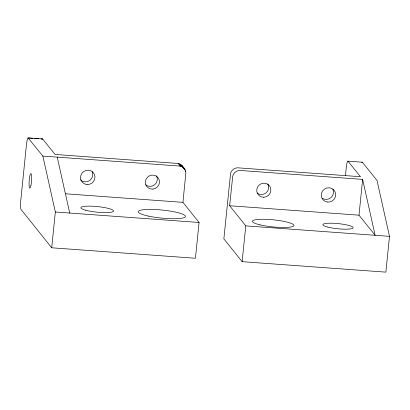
<?xml version="1.0" encoding="UTF-8"?>
<svg xmlns="http://www.w3.org/2000/svg" width="410" height="410" viewBox="0 0 410 410"><rect width="100%" height="100%" fill="white"/><g stroke="black" fill="none" stroke-linecap="round" stroke-linejoin="round"><path stroke-width="0.61" d="M182.942 202.35L185.884 172.774C185.392 168.679 182.189 164.615 178.171 163.477L55.078 154.442L42.568 138.903L28.039 137.868L27.203 139.708L26.537 143.787L20.633 202.007L20.71 208.5L20.936 209.325L51.711 247.789L195.432 258.264L199.07 222.471L182.942 202.35L65.697 193.802M51.711 247.789L55.345 211.996L42.855 156.077L28.039 137.868M345.456 175.711L346.424 166.173A7.303 1.189 -85.8 0 1 347.972 161.161L362.348 162.211L377.01 180.431L389.5 236.35L385.866 272.143L242.141 261.667L245.78 225.874L229.651 205.753L232.716 176.187A7.303 7.098 -38.7 0 1 240.47 170.483L362.635 179.385L375.13 235.299L359.001 215.178L362.635 179.385M42.076 139.308L42.568 138.903M29.125 138.093L32.872 138.365M34.747 138.503L38.494 138.775M40.995 138.959L42.245 139.051M42.855 156.077L179.39 166.029L182.086 166.778L184.259 168.5M229.651 205.753L359.001 215.178M55.345 211.996L199.07 222.471M245.78 225.874L389.5 236.35M347.972 161.161L360.487 176.705L237.38 167.792A7.303 7.098 -38.7 0 0 230.563 173.507L223.865 238.866L242.141 261.667M181.466 165.148L184.808 169.248M183.101 167.382L185.248 170.063M180.738 164.569L182.886 167.249M179.934 164.092L182.086 166.778M185.074 170.95L185.791 171.841M179.078 163.728L181.225 166.409M178.171 163.477L180.323 166.158M182.107 165.814L182.655 166.562M57.226 157.127L69.72 213.041M156.461 175.839A7.154 6.949 -38.7 0 1 145.627 184.838M92.204 171.621A7.303 7.098 -38.7 0 1 80.38 179.805M267.812 183.9A7.154 6.949 -38.7 0 1 257.06 192.997M332.894 189.066A7.303 7.098 -38.7 0 1 322.152 198.214M361.856 162.611A7.303 1.189 -85.8 0 1 362.348 162.211M152.909 189.092A7.154 6.949 -38.7 0 0 158.291 178.007A7.154 6.949 -38.7 0 0 146.068 179.185A7.154 6.949 -38.7 0 0 152.909 189.092M86.966 184.536A7.303 7.098 -38.7 0 0 94.356 174.306A7.303 7.098 -38.7 0 0 81.918 173.302A7.303 7.098 -38.7 0 0 86.966 184.536M30.924 185.52A7.303 1.189 -85.8 0 0 31.073 173.64A7.303 1.189 -85.8 0 0 29.054 183.26A7.303 1.189 -85.8 0 0 30.924 185.52M148.712 216.147A23.734 4.038 5.8 0 0 185.453 216.68A23.734 4.038 5.8 0 0 151.515 209.407A23.734 4.038 5.8 0 0 148.712 216.147M85.49 210.166A16.431 2.798 5.8 0 0 112.945 211.683A16.431 2.798 5.8 0 0 93.219 206.245A16.431 2.798 5.8 0 0 85.49 210.166M327.872 227.119A15.206 2.588 5.8 0 0 352.82 228.196A15.206 2.588 5.8 0 0 333.381 223.26A15.206 2.588 5.8 0 0 327.872 227.119M263.743 197.241A7.154 6.949 -38.7 0 0 269.964 186.581A7.154 6.949 -38.7 0 0 257.711 186.811A7.154 6.949 -38.7 0 0 263.743 197.241M327.81 202.089A7.303 7.098 -38.7 0 0 335.047 191.752A7.303 7.098 -38.7 0 0 322.588 190.937A7.303 7.098 -38.7 0 0 327.81 202.089M260.063 224.859A20.884 3.557 5.8 0 0 293.678 225.961A20.884 3.557 5.8 0 0 265.726 219.309A20.884 3.557 5.8 0 0 260.063 224.859"/></g></svg>
